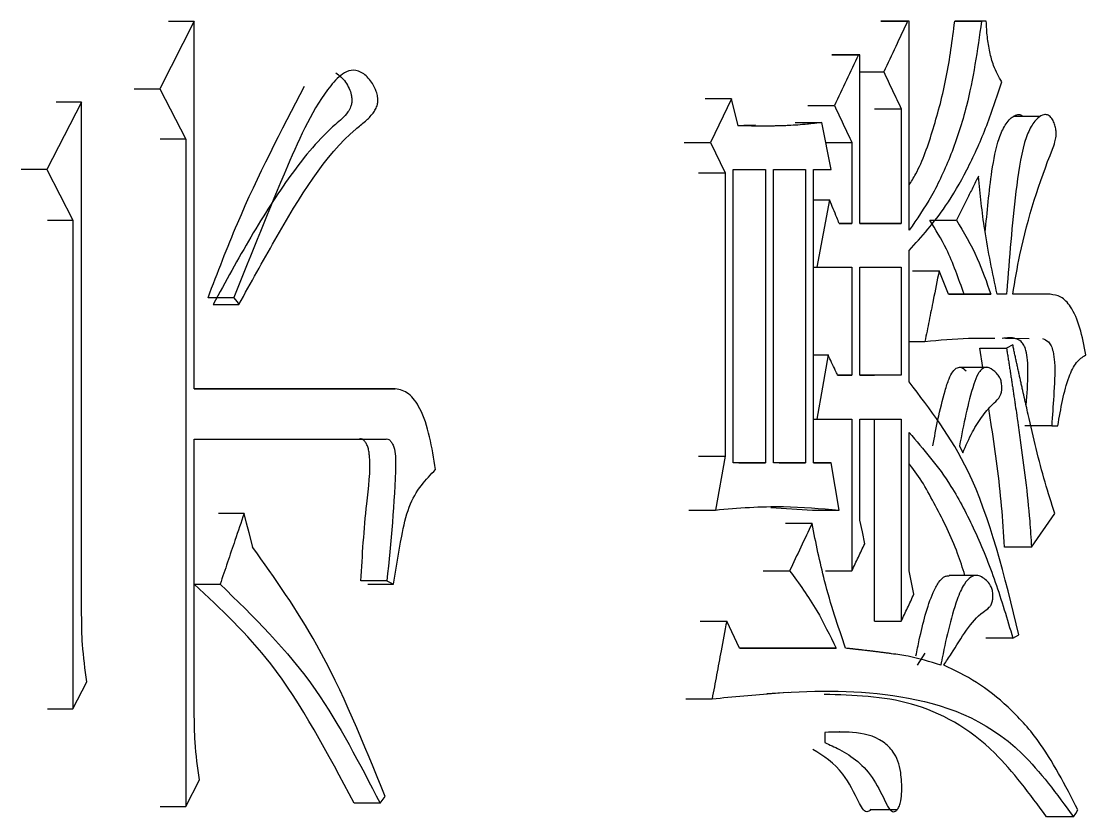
# Model space of a CAD drawing. Header units: millimetres. Extents: x 2687 to 4367, y 1046 to 2234.
# Drawn here: x 3496.191 to 3499.606, y 1378.355 to 1380.908 of the extents above; entities that cross this region are included whole.
import ezdxf

# ---------------------------------------------------------------- set-up
doc = ezdxf.new("R2010")
doc.units = ezdxf.units.MM

msp = doc.modelspace()

# ---------------------------------------------------------------- linework, layer by layer
at = {"color": 7, "linetype": 'Continuous', "lineweight": 25}
for p, q in [((3496.746, 1380.9078), (3496.6353, 1380.6915)), ((3496.6638, 1380.9078), (3496.746, 1380.9078)), ((3496.746, 1379.7287), (3496.746, 1380.9078)), ((3498.9493, 1380.9078), (3499.0348, 1380.9078)), ((3498.9544, 1380.9078), (3498.9493, 1380.9078)), ((3499.0399, 1380.9078), (3498.9544, 1380.9078)), ((3499.0399, 1380.9078), (3499.0348, 1380.9078)), ((3499.0399, 1380.2372), (3499.0399, 1380.9078)), ((3499.2873, 1380.9078), (3499.2014, 1380.9078)), ((3499.2873, 1380.9078), (3499.2722, 1380.9078)), ((3498.7916, 1380.7997), (3498.8769, 1380.7997)), ((3498.7967, 1380.7997), (3498.7916, 1380.7997)), ((3498.882, 1380.7997), (3498.7967, 1380.7997)), ((3498.882, 1380.7997), (3498.8769, 1380.7997)), ((3498.882, 1380.2588), (3498.882, 1380.7997)), ((3498.882, 1380.7456), (3498.9585, 1380.7456)), ((3496.5532, 1380.6915), (3496.6353, 1380.6915)), ((3496.6353, 1380.6915), (3496.7184, 1380.5292)), ((3496.3845, 1380.6482), (3496.2725, 1380.4318)), ((3496.3845, 1380.6482), (3496.3028, 1380.6482)), ((3498.47, 1380.659), (3498.3853, 1380.659)), ((3498.47, 1380.659), (3498.4024, 1380.5184)), ((3498.4908, 1380.5725), (3498.47, 1380.659)), ((3498.715, 1380.6374), (3498.8002, 1380.6374)), ((3498.929, 1380.6266), (3499.0145, 1380.6266)), ((3499.0145, 1380.6266), (3499.0145, 1380.2588)), ((3498.674, 1380.5833), (3498.7592, 1380.5833)), ((3498.7899, 1380.4319), (3498.7592, 1380.5833)), ((3499.4603, 1380.6023), (3499.3737, 1380.6022)), ((3496.7184, 1380.5292), (3496.6362, 1380.5292)), ((3496.7184, 1380.5292), (3496.7184, 1378.3874)), ((3498.3178, 1380.5184), (3498.4024, 1380.5184)), ((3498.4024, 1380.5184), (3498.4493, 1380.421)), ((3498.7723, 1380.5184), (3498.8565, 1380.5184)), ((3498.8565, 1380.5184), (3498.8565, 1380.2588)), ((3496.2725, 1380.4318), (3496.1909, 1380.4318)), ((3496.2725, 1380.4318), (3496.3566, 1380.2696)), ((3498.3645, 1380.421), (3498.4493, 1380.421)), ((3498.4493, 1380.421), (3498.4492, 1379.5124)), ((3498.4752, 1379.4908), (3498.4752, 1380.4319)), ((3498.4752, 1380.4319), (3498.5788, 1380.4319)), ((3498.5788, 1380.4319), (3498.5788, 1379.4908)), ((3498.6047, 1379.4908), (3498.6047, 1380.4319)), ((3498.6047, 1380.4319), (3498.7078, 1380.4319)), ((3498.7078, 1380.4319), (3498.7078, 1379.4908)), ((3498.7335, 1379.4908), (3498.7335, 1380.4319)), ((3498.7335, 1380.4319), (3498.7899, 1380.4319)), ((3498.7335, 1380.3345), (3498.7848, 1380.3345)), ((3496.2749, 1380.2696), (3496.3566, 1380.2696)), ((3498.8565, 1380.2588), (3498.8155, 1380.2588)), ((3498.8155, 1380.2588), (3498.8565, 1380.2588)), ((3499.0145, 1380.2588), (3498.882, 1380.2588)), ((3498.882, 1380.2588), (3498.929, 1380.2588)), ((3498.929, 1380.2588), (3499.0145, 1380.2588)), ((3499.0399, 1379.7504), (3499.0399, 1380.1723)), ((3498.7335, 1380.1182), (3498.7437, 1380.1182)), ((3498.7437, 1380.1182), (3498.8565, 1380.1182)), ((3498.8565, 1380.1182), (3498.8565, 1379.772)), ((3498.882, 1379.772), (3498.882, 1380.1182)), ((3498.882, 1380.1182), (3499.0145, 1380.1182)), ((3499.0145, 1380.1182), (3499.0145, 1379.772)), ((3499.0505, 1380.1074), (3499.1361, 1380.1074)), ((3499.1664, 1380.0316), (3499.1361, 1380.1074)), ((3499.3023, 1380.0316), (3499.1664, 1380.0316)), ((3499.1664, 1380.0316), (3499.2164, 1380.0316)), ((3499.2164, 1380.0316), (3499.3023, 1380.0316)), ((3499.3525, 1380.0316), (3499.3224, 1380.0316)), ((3499.3525, 1380.0316), (3499.3224, 1380.0316)), ((3499.4923, 1380.0316), (3499.3725, 1380.0316)), ((3499.4923, 1380.0316), (3499.4062, 1380.0316)), ((3496.8728, 1380.0208), (3496.7901, 1380.0208)), ((3496.8066, 1379.9992), (3496.8893, 1379.9992)), ((3499.0399, 1379.8802), (3499.0906, 1379.8802)), ((3499.3495, 1379.8911), (3499.4247, 1379.89)), ((3499.3725, 1379.8694), (3499.3524, 1379.8586)), ((3498.7335, 1379.8369), (3498.7797, 1379.8369)), ((3499.276, 1379.7972), (3499.2665, 1379.8586)), ((3499.2665, 1379.8586), (3499.3524, 1379.8586)), ((3499.2921, 1379.7972), (3499.2057, 1379.7972)), ((3498.8565, 1379.772), (3498.8104, 1379.772)), ((3498.8104, 1379.772), (3498.8565, 1379.772)), ((3499.0145, 1379.772), (3498.882, 1379.772)), ((3498.882, 1379.772), (3498.929, 1379.772)), ((3499.0145, 1379.772), (3498.929, 1379.772)), ((3497.3911, 1379.7287), (3496.746, 1379.7287)), ((3496.746, 1379.7287), (3497.3077, 1379.7287)), ((3497.3078, 1379.7287), (3497.3911, 1379.7287)), ((3498.7335, 1379.6314), (3498.7437, 1379.6314)), ((3498.7437, 1379.6314), (3498.8565, 1379.6314)), ((3498.8565, 1379.6314), (3498.8565, 1379.1446)), ((3498.882, 1379.6314), (3499.0145, 1379.6314)), ((3498.882, 1379.3069), (3498.882, 1379.6314)), ((3498.929, 1378.9824), (3498.929, 1379.6314)), ((3499.0145, 1379.6314), (3499.0145, 1378.9824)), ((3499.0399, 1379.1446), (3499.0399, 1379.5881)), ((3499.4973, 1379.6098), (3499.4112, 1379.6098)), ((3499.4973, 1379.6098), (3499.5171, 1379.6098)), ((3496.746, 1379.5665), (3497.3587, 1379.5665)), ((3496.746, 1378.6902), (3496.746, 1379.5665)), ((3497.2753, 1379.5665), (3497.3587, 1379.5665)), ((3499.2017, 1379.5449), (3499.2118, 1379.5233)), ((3498.3645, 1379.5124), (3498.4492, 1379.5124)), ((3498.4492, 1379.5124), (3498.418, 1379.3393)), ((3498.5788, 1379.4908), (3498.4752, 1379.4908)), ((3498.4939, 1379.4908), (3498.4752, 1379.4908)), ((3498.4939, 1379.4908), (3498.5788, 1379.4908)), ((3498.7078, 1379.4908), (3498.6047, 1379.4908)), ((3498.6227, 1379.4908), (3498.6047, 1379.4908)), ((3498.6227, 1379.4908), (3498.7078, 1379.4908)), ((3498.7899, 1379.4908), (3498.7335, 1379.4908)), ((3498.7335, 1379.4908), (3498.7899, 1379.4908)), ((3498.8155, 1379.3393), (3498.7899, 1379.4908)), ((3496.9059, 1379.3285), (3496.8234, 1379.3285)), ((3498.3334, 1379.3393), (3498.418, 1379.3393)), ((3498.5959, 1379.3475), (3498.7303, 1379.3393)), ((3498.7303, 1379.3393), (3498.8155, 1379.3393)), ((3499.4324, 1379.2203), (3499.5072, 1379.3285)), ((3498.7283, 1379.2961), (3498.6432, 1379.2961)), ((3499.4324, 1379.2203), (3499.3464, 1379.2203)), ((3498.7712, 1379.1446), (3498.8565, 1379.1446)), ((3497.3641, 1379.1121), (3497.2807, 1379.1121)), ((3497.3641, 1379.1121), (3497.3857, 1379.1013)), ((3499.2545, 1379.1296), (3499.1682, 1379.1296)), ((3496.7461, 1379.1012), (3496.8288, 1379.1012)), ((3498.3697, 1378.9823), (3498.4544, 1378.9823)), ((3498.496, 1378.8958), (3498.4544, 1378.9823)), ((3499.3725, 1378.9283), (3499.3924, 1378.9391)), ((3498.8053, 1378.8958), (3498.496, 1378.8958)), ((3498.496, 1378.8958), (3498.7201, 1378.8958)), ((3498.7201, 1378.8958), (3498.8053, 1378.8958)), ((3499.0905, 1378.8796), (3499.0656, 1378.8417)), ((3496.3566, 1378.7011), (3496.4013, 1378.7876)), ((3498.3229, 1378.7335), (3498.4076, 1378.7335)), ((3498.6529, 1378.7534), (3498.5829, 1378.7492)), ((3496.2749, 1378.7011), (3496.3566, 1378.7011)), ((3498.7694, 1378.6254), (3498.7694, 1378.5929)), ((3498.8174, 1378.6272), (3498.8169, 1378.6272)), ((3496.7184, 1378.3874), (3496.7626, 1378.4739)), ((3497.3424, 1378.3982), (3497.2591, 1378.3982)), ((3497.3424, 1378.3982), (3497.3586, 1378.4198)), ((3496.6361, 1378.3874), (3496.7184, 1378.3874)), ((3498.9169, 1378.3787), (3499.0028, 1378.3787)), ((3499.5669, 1378.3551), (3499.4807, 1378.3551))]:
    msp.add_line(p, q, dxfattribs=at)
at = {"color": 7, "linetype": 'Continuous', "lineweight": 25, "flags": 128}
for points in [[(3499.1863, 1380.9078), (3499.2149, 1380.9078), (3499.2435, 1380.9078), (3499.2722, 1380.9078)], [(3499.2014, 1380.9078), (3499.1963, 1380.9078), (3499.193, 1380.9078), (3499.1897, 1380.9078), (3499.1863, 1380.9078)], [(3496.3845, 1379.0039), (3496.3845, 1379.5509), (3496.3845, 1380.6482)], [(3498.7848, 1380.3345), (3498.7643, 1380.2263), (3498.7437, 1380.1182)], [(3496.3566, 1380.2696), (3496.3566, 1379.7226), (3496.3566, 1378.7011)], [(3496.8729, 1380.0208), (3496.8771, 1380.0153), (3496.8832, 1380.0073), (3496.8894, 1379.9992)], [(3498.7797, 1379.8369), (3498.7617, 1379.7341), (3498.7437, 1379.6314)], [(3496.9334, 1379.2203), (3496.9218, 1379.2658), (3496.9138, 1379.2972), (3496.9059, 1379.3285)], [(3498.8973, 1379.2311), (3498.8897, 1379.269), (3498.882, 1379.3069)], [(3498.5713, 1379.1446), (3498.5927, 1379.1446), (3498.6142, 1379.1446), (3498.6563, 1379.1446)], [(3499.0551, 1379.0689), (3499.0475, 1379.1068), (3499.0399, 1379.1446)], [(3497.3025, 1379.1013), (3497.3362, 1379.1013), (3497.3609, 1379.1013), (3497.3857, 1379.1013)], [(3498.929, 1378.9824), (3498.9504, 1378.9824), (3498.9717, 1378.9824), (3498.9931, 1378.9824), (3499.0145, 1378.9824)], [(3499.3725, 1378.9283), (3499.337, 1378.9283), (3499.3118, 1378.9283), (3499.2865, 1378.9283)], [(3499.5669, 1378.355), (3499.5743, 1378.3658), (3499.5817, 1378.3766)]]:
    msp.add_lwpolyline(points, dxfattribs=at)
at = {"color": 7, "linetype": 'Continuous', "lineweight": 25}
for points, knots in [([(3499.0348, 1380.9078), (3499.0221, 1380.8808), (3498.9967, 1380.8267), (3498.9713, 1380.7726), (3498.9585, 1380.7456)], [0, 0, 0, 0, 0.499999, 1, 1, 1, 1]), ([(3499.2722, 1380.9078), (3499.2588, 1380.8149), (3499.2368, 1380.6629), (3499.1762, 1380.4788), (3499.1139, 1380.3439), (3499.0644, 1380.2726), (3499.0399, 1380.2372)], [0, 0, 0, 0, 0.347456, 0.568585, 0.785979, 1, 1, 1, 1]), ([(3499.0399, 1380.3818), (3499.0471, 1380.3935), (3499.0784, 1380.4441), (3499.1189, 1380.5627), (3499.1628, 1380.7267), (3499.1785, 1380.8472), (3499.1863, 1380.9078)], [0, 0, 0, 0, 0.089873, 0.388521, 0.692316, 1, 1, 1, 1]), ([(3499.3374, 1380.7131), (3499.3278, 1380.7297), (3499.3117, 1380.7572), (3499.2981, 1380.8096), (3499.29, 1380.8575), (3499.2882, 1380.891), (3499.2873, 1380.9078)], [0, 0, 0, 0, 0.330678, 0.55099, 0.77457, 1, 1, 1, 1]), ([(3498.8769, 1380.7997), (3498.8642, 1380.7726), (3498.8386, 1380.7185), (3498.813, 1380.6644), (3498.8002, 1380.6374)], [0, 0, 0, 0, 0.499999, 1, 1, 1, 1]), ([(3496.8893, 1379.9992), (3496.9275, 1380.0683), (3497.0423, 1380.2761), (3497.1751, 1380.4929), (3497.2936, 1380.5855), (3497.3152, 1380.6061), (3497.3279, 1380.6251), (3497.3335, 1380.6385), (3497.3354, 1380.6527), (3497.3345, 1380.6672), (3497.3293, 1380.6872), (3497.3149, 1380.715), (3497.2901, 1380.7421), (3497.258, 1380.7549), (3497.2204, 1380.7417), (3497.1394, 1380.6564), (3497.0239, 1380.4009), (3496.9295, 1380.1633), (3496.873, 1380.0212), (3496.8728, 1380.0208)], [0, 0, 0, 0, 0.129751, 0.390615, 0.417722, 0.440785, 0.449026, 0.457344, 0.462695, 0.468033, 0.476543, 0.491684, 0.518141, 0.545407, 0.56857, 0.608449, 0.76773, 0.999424, 1, 1, 1, 1]), ([(3497.2005, 1380.7428), (3497.2112, 1380.7342), (3497.227, 1380.7215), (3497.2427, 1380.6942), (3497.2496, 1380.6749), (3497.2521, 1380.6579), (3497.2513, 1380.6443), (3497.247, 1380.6298), (3497.2312, 1380.6027), (3497.1607, 1380.5483), (3497.0541, 1380.419), (3496.9258, 1380.2179), (3496.8465, 1380.0723), (3496.8066, 1379.9992)], [0, 0, 0, 0, 0.053519, 0.078913, 0.099418, 0.111233, 0.123161, 0.13324, 0.15266, 0.222251, 0.482284, 0.740165, 1, 1, 1, 1]), ([(3498.9585, 1380.7456), (3498.9679, 1380.7257), (3498.9865, 1380.6861), (3499.0052, 1380.6464), (3499.0145, 1380.6266)], [0, 0, 0, 0, 0.5, 1, 1, 1, 1]), ([(3496.7901, 1380.0208), (3496.8209, 1380.1013), (3496.9135, 1380.3432), (3497.0252, 1380.5569), (3497.0999, 1380.6996)], [0, 0, 0, 0, 0.332449, 1, 1, 1, 1]), ([(3499.0399, 1380.1723), (3499.08, 1380.2168), (3499.1465, 1380.2907), (3499.2263, 1380.4292), (3499.2874, 1380.5623), (3499.3207, 1380.6627), (3499.3374, 1380.7131)], [0, 0, 0, 0, 0.3338091, 0.553089, 0.7752188, 1, 1, 1, 1]), ([(3498.8002, 1380.6374), (3498.8096, 1380.6176), (3498.8284, 1380.5779), (3498.8471, 1380.5382), (3498.8565, 1380.5184)], [0, 0, 0, 0, 0.4999996, 1, 1, 1, 1]), ([(3498.7592, 1380.5833), (3498.749, 1380.582), (3498.7338, 1380.5799), (3498.6982, 1380.5759), (3498.6701, 1380.5739), (3498.6446, 1380.5728), (3498.6369, 1380.5725), (3498.6293, 1380.5722), (3498.6216, 1380.572), (3498.6139, 1380.5719), (3498.6063, 1380.5717), (3498.5986, 1380.5716), (3498.5883, 1380.5715), (3498.5781, 1380.5715), (3498.5679, 1380.5715), (3498.5602, 1380.5716), (3498.5538, 1380.5716), (3498.5486, 1380.5716), (3498.5435, 1380.5717), (3498.5384, 1380.5717), (3498.5332, 1380.5718), (3498.5294, 1380.5719), (3498.5255, 1380.5719), (3498.5217, 1380.572), (3498.5178, 1380.572), (3498.514, 1380.5721), (3498.5101, 1380.5722), (3498.5063, 1380.5722), (3498.5024, 1380.5723), (3498.4973, 1380.5724), (3498.4934, 1380.5724), (3498.4908, 1380.5725)], [0, 0, 0, 0, 0.114246, 0.171369, 0.39989, 0.428452, 0.457013, 0.485575, 0.514136, 0.542697, 0.571259, 0.59982, 0.628382, 0.685505, 0.714066, 0.742627, 0.771189, 0.785469, 0.79975, 0.828312, 0.842592, 0.856873, 0.871154, 0.885434, 0.899715, 0.913996, 0.928276, 0.942557, 0.956838, 0.971119, 1, 1, 1, 1]), ([(3499.2841, 1380.2304), (3499.2901, 1380.2961), (3499.2996, 1380.3993), (3499.3211, 1380.5189), (3499.3474, 1380.5771), (3499.3694, 1380.6018), (3499.3879, 1380.6091), (3499.3987, 1380.6086), (3499.4035, 1380.6035), (3499.4046, 1380.6022)], [0, 0, 0, 0, 0.408456, 0.640664, 0.758053, 0.875774, 0.935445, 0.984313, 1, 1, 1, 1]), ([(3499.3725, 1380.0316), (3499.3796, 1380.0742), (3499.4078, 1380.2424), (3499.4614, 1380.4001), (3499.5075, 1380.5174), (3499.5116, 1380.5376), (3499.5117, 1380.5551), (3499.509, 1380.5713), (3499.5035, 1380.5869), (3499.495, 1380.6006), (3499.4839, 1380.6086), (3499.4693, 1380.6087), (3499.4497, 1380.5966), (3499.4274, 1380.5672), (3499.3986, 1380.4899), (3499.3751, 1380.3088), (3499.3606, 1380.1453), (3499.3527, 1380.0347), (3499.3525, 1380.0316)], [0, 0, 0, 0, 0.099165, 0.391823, 0.413047, 0.4272, 0.439104, 0.450968, 0.464473, 0.480605, 0.498238, 0.5147, 0.543399, 0.586336, 0.629267, 0.752496, 0.993107, 1, 1, 1, 1]), ([(3498.5465, 1380.5741), (3498.53, 1380.5735), (3498.5118, 1380.5729), (3498.4926, 1380.5727), (3498.4907, 1380.5727)], [0, 0, 0, 0, 0.900372, 1, 1, 1, 1]), ([(3499.2621, 1380.4103), (3499.2561, 1380.3982), (3499.244, 1380.3741), (3499.2205, 1380.3272), (3499.203, 1380.2924), (3499.1916, 1380.2696)], [0, 0, 0, 0, 0.25711, 0.51422, 1, 1, 1, 1]), ([(3499.3224, 1380.0316), (3499.3077, 1380.1001), (3499.2814, 1380.2226), (3499.268, 1380.3528), (3499.2621, 1380.4102)], [0, 0, 0, 0, 0.5585499, 1, 1, 1, 1]), ([(3498.8155, 1380.2588), (3498.813, 1380.2651), (3498.8066, 1380.2809), (3498.7963, 1380.3061), (3498.7886, 1380.325), (3498.7848, 1380.3345)], [0, 0, 0, 0, 0.250001, 0.625, 1, 1, 1, 1]), ([(3499.1059, 1380.2696), (3499.1131, 1380.2696), (3499.1275, 1380.2696), (3499.1561, 1380.2696), (3499.1775, 1380.2696), (3499.1916, 1380.2696)], [0, 0, 0, 0, 0.2525093, 0.5050093, 1, 1, 1, 1]), ([(3499.2164, 1380.0316), (3499.1987, 1380.0819), (3499.1673, 1380.1709), (3499.1245, 1380.2397), (3499.1059, 1380.2696)], [0, 0, 0, 0, 0.56494, 1, 1, 1, 1]), ([(3499.1916, 1380.2696), (3499.215, 1380.2305), (3499.257, 1380.16), (3499.2884, 1380.0712), (3499.3023, 1380.0316)], [0, 0, 0, 0, 0.5551112, 1, 1, 1, 1]), ([(3499.1361, 1380.1074), (3499.1298, 1380.076), (3499.1191, 1380.0224), (3499.1039, 1379.9467), (3499.095, 1379.9024), (3499.0906, 1379.8802)], [0, 0, 0, 0, 0.414509, 0.7072526, 1, 1, 1, 1]), ([(3499.6065, 1379.8369), (3499.6011, 1379.8665), (3499.5906, 1379.9247), (3499.5624, 1379.9914), (3499.5272, 1380.0271), (3499.5038, 1380.0301), (3499.4923, 1380.0316)], [0, 0, 0, 0, 0.291567, 0.574035, 0.788626, 1, 1, 1, 1]), ([(3499.0906, 1379.8802), (3499.1373, 1379.8846), (3499.2123, 1379.8916), (3499.2867, 1379.8911), (3499.3147, 1379.8909)], [0, 0, 0, 0, 0.623723, 1, 1, 1, 1]), ([(3499.415, 1379.6761), (3499.418, 1379.7112), (3499.4222, 1379.7592), (3499.4204, 1379.8186), (3499.4162, 1379.8488), (3499.4087, 1379.8692), (3499.3975, 1379.8831), (3499.3738, 1379.8942), (3499.3533, 1379.8918), (3499.3387, 1379.8901)], [0, 0, 0, 0, 0.312499, 0.427886, 0.522756, 0.584075, 0.645392, 0.74882, 1, 1, 1, 1]), ([(3499.5072, 1379.3285), (3499.4966, 1379.3617), (3499.464, 1379.4632), (3499.4366, 1379.582), (3499.4165, 1379.6695), (3499.4123, 1379.688), (3499.4081, 1379.7065), (3499.4045, 1379.7227), (3499.4014, 1379.7366), (3499.3999, 1379.7436), (3499.3978, 1379.7529), (3499.3958, 1379.7622), (3499.3937, 1379.7715), (3499.3922, 1379.7785), (3499.3902, 1379.7878), (3499.3881, 1379.7971), (3499.3861, 1379.8064), (3499.3846, 1379.8134), (3499.3826, 1379.8227), (3499.3805, 1379.832), (3499.3785, 1379.8414), (3499.377, 1379.8484), (3499.375, 1379.8577), (3499.3735, 1379.8647), (3499.3725, 1379.8694)], [0, 0, 0, 0, 0.194919, 0.596792, 0.647185, 0.672381, 0.697577, 0.74797, 0.760568, 0.773166, 0.785764, 0.81096, 0.823558, 0.836156, 0.848754, 0.873951, 0.886549, 0.899147, 0.911745, 0.936941, 0.949539, 0.962137, 0.974736, 1, 1, 1, 1]), ([(3499.4677, 1379.8894), (3499.4743, 1379.8869), (3499.4845, 1379.8831), (3499.4961, 1379.8668), (3499.5033, 1379.8445), (3499.5095, 1379.7898), (3499.504, 1379.7092), (3499.4994, 1379.6415), (3499.4973, 1379.6098)], [0, 0, 0, 0, 0.12079, 0.187477, 0.254407, 0.362664, 0.701018, 1, 1, 1, 1]), ([(3498.8104, 1379.772), (3498.8079, 1379.7774), (3498.8015, 1379.7909), (3498.7912, 1379.8126), (3498.7835, 1379.8288), (3498.7797, 1379.8369)], [0, 0, 0, 0, 0.250001, 0.625, 1, 1, 1, 1]), ([(3499.3524, 1379.8586), (3499.3529, 1379.8559), (3499.3537, 1379.8506), (3499.3549, 1379.8427), (3499.3562, 1379.8347), (3499.3578, 1379.8241), (3499.3595, 1379.8136), (3499.3611, 1379.803), (3499.3623, 1379.795), (3499.364, 1379.7844), (3499.3656, 1379.7738), (3499.3672, 1379.7632), (3499.3685, 1379.7553), (3499.3701, 1379.7447), (3499.3717, 1379.7341), (3499.3737, 1379.7208), (3499.3757, 1379.7075), (3499.3781, 1379.6916), (3499.3813, 1379.6703), (3499.3844, 1379.649), (3499.3897, 1379.6117), (3499.4053, 1379.4995), (3499.4234, 1379.3645), (3499.4307, 1379.2484), (3499.4324, 1379.2203)], [0, 0, 0, 0, 0.012619, 0.025237, 0.037856, 0.050474, 0.075711, 0.08833, 0.100948, 0.113567, 0.138804, 0.151422, 0.164041, 0.176659, 0.201896, 0.214515, 0.239752, 0.264989, 0.290226, 0.3407, 0.365937, 0.466887, 0.870929, 1, 1, 1, 1]), ([(3499.5171, 1379.6098), (3499.5265, 1379.6648), (3499.5394, 1379.7409), (3499.5753, 1379.8167), (3499.5962, 1379.8302), (3499.6065, 1379.8369)], [0, 0, 0, 0, 0.572071, 0.789697, 1, 1, 1, 1]), ([(3499.1159, 1379.5449), (3499.1212, 1379.5733), (3499.1324, 1379.634), (3499.1503, 1379.7059), (3499.166, 1379.758), (3499.1793, 1379.785), (3499.1933, 1379.7971), (3499.2088, 1379.7985), (3499.2176, 1379.7908), (3499.2229, 1379.7862)], [0, 0, 0, 0, 0.2520478, 0.5373072, 0.6651254, 0.7544799, 0.8445199, 0.9076679, 1, 1, 1, 1]), ([(3499.2118, 1379.5233), (3499.2219, 1379.5461), (3499.2414, 1379.5899), (3499.2759, 1379.6435), (3499.3061, 1379.6786), (3499.3284, 1379.6963), (3499.3356, 1379.714), (3499.3375, 1379.7265), (3499.3374, 1379.7401), (3499.3352, 1379.754), (3499.3294, 1379.7682), (3499.3164, 1379.7824), (3499.3012, 1379.7951), (3499.2843, 1379.7989), (3499.2717, 1379.7913), (3499.2582, 1379.774), (3499.2409, 1379.7247), (3499.221, 1379.6475), (3499.2082, 1379.5793), (3499.2017, 1379.5449)], [0, 0, 0, 0, 0.117411, 0.224515, 0.331514, 0.385099, 0.401502, 0.417942, 0.434593, 0.453955, 0.473463, 0.503457, 0.565825, 0.597867, 0.629903, 0.663788, 0.718191, 0.858064, 1, 1, 1, 1]), ([(3497.5205, 1379.4691), (3497.5088, 1379.5405), (3497.4927, 1379.6386), (3497.4353, 1379.7183), (3497.4057, 1379.7253), (3497.3911, 1379.7287)], [0, 0, 0, 0, 0.574617, 0.790317, 1, 1, 1, 1]), ([(3499.3924, 1378.9391), (3499.3461, 1379.1275), (3499.2646, 1379.459), (3499.1076, 1379.6626), (3499.0399, 1379.7504)], [0, 0, 0, 0, 0.568507, 1, 1, 1, 1]), ([(3499.3464, 1379.2203), (3499.3435, 1379.2643), (3499.335, 1379.3951), (3499.3141, 1379.5417), (3499.2989, 1379.6449), (3499.296, 1379.6641)], [0, 0, 0, 0, 0.292158, 0.868127, 1, 1, 1, 1]), ([(3499.0399, 1379.5881), (3499.0863, 1379.5345), (3499.1633, 1379.4457), (3499.2521, 1379.2742), (3499.3187, 1379.1104), (3499.3545, 1378.9892), (3499.3725, 1378.9283)], [0, 0, 0, 0, 0.333002, 0.552476, 0.774971, 1, 1, 1, 1]), ([(3497.2807, 1379.1121), (3497.2855, 1379.1943), (3497.2932, 1379.3277), (3497.3134, 1379.4679), (3497.3065, 1379.5288), (3497.3029, 1379.5423), (3497.2977, 1379.5539), (3497.2912, 1379.5629), (3497.2848, 1379.567), (3497.2794, 1379.5676), (3497.2767, 1379.5667), (3497.2754, 1379.5662)], [0, 0, 0, 0, 0.505401, 0.821161, 0.85106, 0.880945, 0.911279, 0.941153, 0.970244, 0.984887, 1, 1, 1, 1]), ([(3497.3587, 1379.5662), (3497.3607, 1379.5668), (3497.3645, 1379.568), (3497.3712, 1379.5655), (3497.3779, 1379.5589), (3497.3861, 1379.5446), (3497.3922, 1379.5199), (3497.3905, 1379.3714), (3497.3767, 1379.2366), (3497.3641, 1379.1121)], [0, 0, 0, 0, 0.021761, 0.042896, 0.073473, 0.104863, 0.166644, 0.230755, 1, 1, 1, 1]), ([(3499.2191, 1379.1296), (3499.2115, 1379.1534), (3499.1852, 1379.2358), (3499.1249, 1379.3531), (3499.0723, 1379.4497), (3499.041, 1379.4862), (3499.0399, 1379.4876)], [0, 0, 0, 0, 0.167036, 0.578659, 0.984572, 1, 1, 1, 1]), ([(3497.3857, 1379.1013), (3497.3937, 1379.1528), (3497.4068, 1379.2373), (3497.4318, 1379.3519), (3497.4733, 1379.4216), (3497.5049, 1379.4534), (3497.5205, 1379.4691)], [0, 0, 0, 0, 0.34927, 0.57275, 0.788452, 1, 1, 1, 1]), ([(3498.418, 1379.3393), (3498.4545, 1379.3426), (3498.5275, 1379.3491), (3498.6603, 1379.3521), (3498.7559, 1379.3442), (3498.8155, 1379.3393)], [0, 0, 0, 0, 0.273666, 0.547375, 1, 1, 1, 1]), ([(3496.9059, 1379.3285), (3496.8961, 1379.2996), (3496.8784, 1379.2474), (3496.8527, 1379.1716), (3496.8368, 1379.1247), (3496.8288, 1379.1013)], [0, 0, 0, 0, 0.380598, 0.690299, 1, 1, 1, 1]), ([(3498.7283, 1379.2961), (3498.7163, 1379.2708), (3498.6923, 1379.2203), (3498.6683, 1379.1698), (3498.6563, 1379.1446)], [0, 0, 0, 0, 0.500003, 1, 1, 1, 1]), ([(3498.836, 1378.8958), (3498.812, 1378.9664), (3498.7691, 1379.093), (3498.7408, 1379.2338), (3498.7283, 1379.2961)], [0, 0, 0, 0, 0.5578888, 1, 1, 1, 1]), ([(3497.3586, 1378.4198), (3497.2899, 1378.5893), (3497.1681, 1378.8898), (3497.0046, 1379.1199), (3496.9333, 1379.2203)], [0, 0, 0, 0, 0.564156, 1, 1, 1, 1]), ([(3498.8565, 1379.1446), (3498.8633, 1379.159), (3498.8769, 1379.1879), (3498.8905, 1379.2167), (3498.8973, 1379.2311)], [0, 0, 0, 0, 0.499999, 1, 1, 1, 1]), ([(3498.6563, 1379.1446), (3498.6864, 1379.1036), (3498.7405, 1379.03), (3498.7854, 1378.937), (3498.8053, 1378.8958)], [0, 0, 0, 0, 0.556386, 1, 1, 1, 1]), ([(3499.0617, 1378.8712), (3499.0652, 1378.8882), (3499.0799, 1378.9593), (3499.1011, 1379.0447), (3499.1336, 1379.1081), (3499.152, 1379.1276), (3499.1642, 1379.1282), (3499.1682, 1379.1284)], [0, 0, 0, 0, 0.1589925, 0.6632615, 0.7969898, 0.9318224, 1, 1, 1, 1]), ([(3499.1512, 1378.8417), (3499.1593, 1378.8539), (3499.1995, 1378.9146), (3499.2443, 1378.9941), (3499.2931, 1379.0216), (3499.3034, 1379.0348), (3499.3073, 1379.0467), (3499.3089, 1379.0602), (3499.3084, 1379.0742), (3499.3055, 1379.0879), (3499.2987, 1379.1022), (3499.2825, 1379.119), (3499.2609, 1379.1332), (3499.2356, 1379.1253), (3499.213, 1379.0998), (3499.1763, 1379.0119), (3499.157, 1378.9176), (3499.1419, 1378.8453), (3499.1411, 1378.8417)], [0, 0, 0, 0, 0.066061, 0.330698, 0.377872, 0.393648, 0.409584, 0.423627, 0.439084, 0.455682, 0.472085, 0.502894, 0.574478, 0.61493, 0.665656, 0.740076, 0.987057, 1, 1, 1, 1]), ([(3497.2591, 1378.3982), (3497.1745, 1378.558), (3497.0248, 1378.8409), (3496.8306, 1379.0223), (3496.7461, 1379.1012)], [0, 0, 0, 0, 0.564819, 1, 1, 1, 1]), ([(3496.8288, 1379.1012), (3496.9359, 1378.9976), (3497.1289, 1378.8107), (3497.2766, 1378.5253), (3497.3424, 1378.3982)], [0, 0, 0, 0, 0.554743, 1, 1, 1, 1]), ([(3499.0145, 1378.9824), (3499.0212, 1378.9968), (3499.0348, 1379.0256), (3499.0483, 1379.0545), (3499.0551, 1379.0689)], [0, 0, 0, 0, 0.499999, 1, 1, 1, 1]), ([(3496.4013, 1378.7876), (3496.3958, 1378.8274), (3496.3858, 1378.8985), (3496.3849, 1378.9717), (3496.3845, 1379.0039)], [0, 0, 0, 0, 0.5588349, 1, 1, 1, 1]), ([(3498.4544, 1378.9823), (3498.4485, 1378.9506), (3498.4377, 1378.8933), (3498.4221, 1378.8103), (3498.4124, 1378.7591), (3498.4076, 1378.7335)], [0, 0, 0, 0, 0.382595, 0.691297, 1, 1, 1, 1]), ([(3499.1411, 1378.8417), (3499.1063, 1378.8525), (3499.0541, 1378.8686), (3498.9967, 1378.8762), (3498.9724, 1378.8796), (3498.9636, 1378.8808), (3498.9569, 1378.8817), (3498.9503, 1378.8825), (3498.9437, 1378.8834), (3498.9381, 1378.8841), (3498.9326, 1378.8848), (3498.9282, 1378.8853), (3498.9238, 1378.8859), (3498.9193, 1378.8864), (3498.9149, 1378.8869), (3498.9094, 1378.8876), (3498.9049, 1378.8881), (3498.8994, 1378.8887), (3498.895, 1378.8892), (3498.8905, 1378.8897), (3498.8861, 1378.8902), (3498.8817, 1378.8908), (3498.8761, 1378.8914), (3498.8717, 1378.8919), (3498.8661, 1378.8925), (3498.8617, 1378.893), (3498.8562, 1378.8936), (3498.8517, 1378.8941), (3498.8473, 1378.8946), (3498.8424, 1378.8951), (3498.8387, 1378.8955), (3498.836, 1378.8958)], [0, 0, 0, 0, 0.346641, 0.519778, 0.56306, 0.584702, 0.606343, 0.627984, 0.649625, 0.671267, 0.682087, 0.703729, 0.714549, 0.72537, 0.747011, 0.757832, 0.779473, 0.790294, 0.811935, 0.822756, 0.833576, 0.855218, 0.866038, 0.887679, 0.8985, 0.920141, 0.930962, 0.952603, 0.963424, 0.974244, 1, 1, 1, 1]), ([(3499.5817, 1378.3766), (3499.5407, 1378.4558), (3499.4735, 1378.5856), (3499.3588, 1378.7099), (3499.2574, 1378.7905), (3499.1865, 1378.8247), (3499.1512, 1378.8417)], [0, 0, 0, 0, 0.345608, 0.56562, 0.783503, 1, 1, 1, 1]), ([(3498.4076, 1378.7335), (3498.4755, 1378.7402), (3498.6792, 1378.7605), (3499.0141, 1378.7631), (3499.351, 1378.6496), (3499.5134, 1378.428), (3499.5669, 1378.3551)], [0, 0, 0, 0, 0.1662225, 0.4984072, 0.8349853, 1, 1, 1, 1]), ([(3499.4807, 1378.3551), (3499.4269, 1378.4281), (3499.2971, 1378.6043), (3499.05, 1378.74), (3498.8615, 1378.7448), (3498.7675, 1378.7472)], [0, 0, 0, 0, 0.261969, 0.631985, 1, 1, 1, 1]), ([(3496.7626, 1378.4739), (3496.7571, 1378.5137), (3496.7473, 1378.5848), (3496.7464, 1378.658), (3496.746, 1378.6902)], [0, 0, 0, 0, 0.558835, 1, 1, 1, 1]), ([(3498.7694, 1378.5929), (3498.785, 1378.5859), (3498.8402, 1378.5612), (3498.914, 1378.5083), (3498.9562, 1378.4172), (3498.9741, 1378.3825), (3498.9819, 1378.3731), (3498.9896, 1378.3704), (3498.9967, 1378.3726), (3499.0034, 1378.3792), (3499.0094, 1378.3903), (3499.0146, 1378.4095), (3499.0175, 1378.446), (3499.015, 1378.4907), (3499.0049, 1378.5349), (3498.9858, 1378.5703), (3498.9379, 1378.6145), (3498.8622, 1378.6281), (3498.7993, 1378.6271), (3498.7697, 1378.6254), (3498.7694, 1378.6254)], [0, 0, 0, 0, 0.0801741, 0.2833022, 0.3768882, 0.3951622, 0.4106034, 0.4221834, 0.4337475, 0.4459485, 0.4596218, 0.4747566, 0.5015385, 0.5546435, 0.5898789, 0.6251459, 0.6851674, 0.8527528, 0.9985461, 1, 1, 1, 1]), ([(3498.9167, 1378.3789), (3498.9165, 1378.3785), (3498.9141, 1378.3743), (3498.9081, 1378.371), (3498.9001, 1378.371), (3498.8903, 1378.379), (3498.8679, 1378.4235), (3498.8227, 1378.5143), (3498.7651, 1378.5497), (3498.7311, 1378.5707)], [0, 0, 0, 0, 0.004285, 0.044915, 0.081169, 0.11319, 0.188589, 0.519994, 1, 1, 1, 1])]:
    msp.add_open_spline(points, degree=3, knots=knots, dxfattribs=at)

doc.saveas('drawing.dxf')
